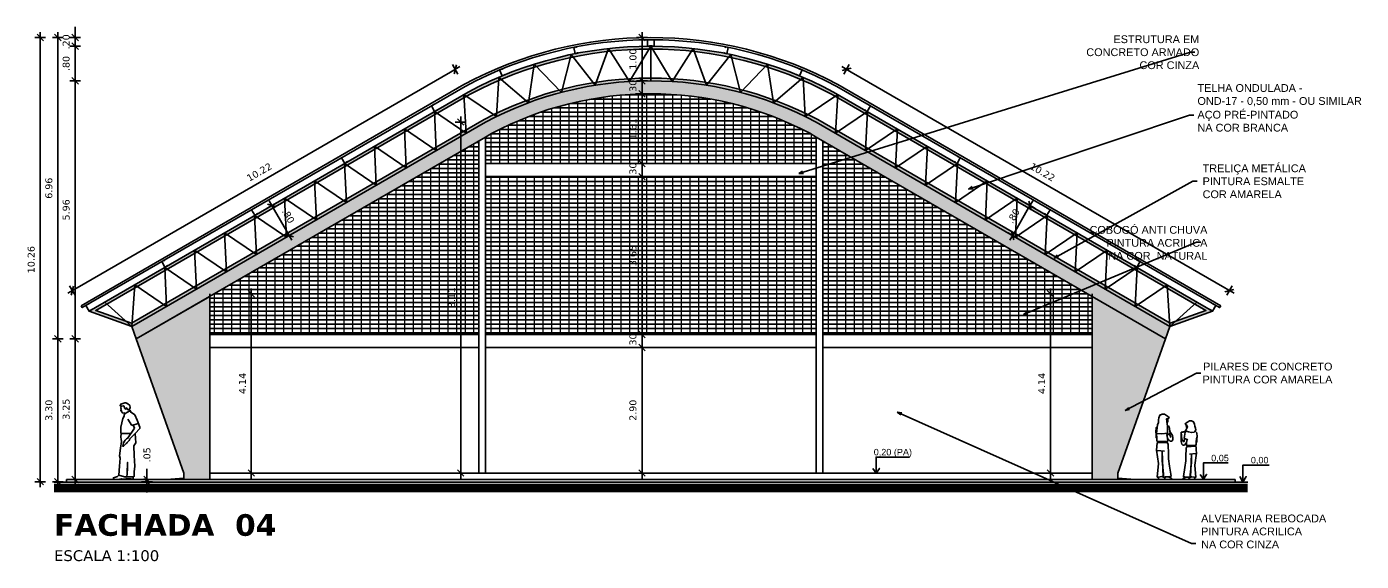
# Model space of a CAD drawing. Header units: inches. Extents: x -64 to 509, y -100 to 268.
# Drawn here: x 167.27 to 198.13, y -41.18 to -28.83 of the extents above; entities that cross this region are included whole.
import ezdxf
from ezdxf.enums import TextEntityAlignment as Align

# ---------------------------------------------------------------- set-up
doc = ezdxf.new("R2010")
doc.units = ezdxf.units.IN
doc.header["$MEASUREMENT"] = 0
doc.header["$PDMODE"] = 35
for name, color, linetype in [('0_COR', 1, 'Continuous'), ('A-ACABAMENTO', 2, 'Continuous'), ('ARQ-CTA-1_050', 1, 'Continuous'), ('ARQ_VISTA2', 2, 'Continuous'), ('COTAS', 1, 'Continuous'), ('HACHURA', 1, 'Continuous'), ('Nivel', 2, 'Continuous'), ('PISOS', 8, 'Continuous'), ('Trelica', 2, 'Continuous'), ('TXAMB', 2, 'Continuous'), ('VISTA', 1, 'Continuous'), ('VISTA2', 3, 'Continuous')]:
    doc.layers.add(name, color=color, linetype=linetype)
doc.layers.add('HAT', color=8, linetype='Continuous', lineweight=15)
doc.styles.add('AMB125', font='verdana.ttf')
doc.styles.add('ARIAL', font='arial.ttf')
doc.styles.add('FNDE Texto Cota 0100', font='verdana.ttf', dxfattribs={"height": 0.16})
doc.styles.add('ROMANS', font='arial.ttf')
doc.styles.get("Standard").update_dxf_attribs({"font": 'verdana.ttf'})
doc.dimstyles.new('COTA125$7', dxfattribs={"dimtxt": 0.225, "dimasz": 0.1, "dimexe": 0.15, "dimexo": 0.5, "dimgap": 0.15, "dimtad": 1, "dimzin": 4, "dimdsep": 46, "dimtxsty": 'AMB125', "dimblk": 'ARCHTICK', "dimcen": -0.1, "dimdle": 0.05, "dimclrd": 256, "dimclre": 256, "dimclrt": 3, "dimadec": 0, "dimazin": 0, "dimtfac": 1, "dimtix": 1, "dimtmove": 2, "dimatfit": 3, "dimldrblk": 'OPEN30', "dimfxl": 0.5, "dimfxlon": 1, "dimtvp": 0.5, "dimtfillclr": 2, "dimtolj": 1, "dimtzin": 4, "dimarcsym": 0})
doc.dimstyles.new('FNDE 1-0100', dxfattribs={"dimscale": 2.5, "dimtxt": 0.16, "dimasz": 0.05, "dimexe": 0.15, "dimexo": 0.15, "dimgap": 0.05, "dimtad": 1, "dimzin": 4, "dimdsep": 46, "dimtxsty": 'FNDE Texto Cota 0100', "dimblk": 'tic', "dimcen": 0.15, "dimdle": 0.15, "dimse1": 1, "dimse2": 1, "dimclrd": 251, "dimclre": 251, "dimclrt": 256, "dimaunit": 1, "dimadec": 3, "dimazin": 0, "dimtfac": 1, "dimtix": 1, "dimtmove": 2, "dimatfit": 3, "dimldrblk": 'tic', "dimfxl": 0.15, "dimtvp": 1, "dimtolj": 1, "dimtzin": 0, "dimarcsym": 0})

# ---------------------------------------------------------------- blocks, each defined once
blk = doc.blocks.new('_Open30')
at = {"color": 0, "linetype": 'ByBlock', "lineweight": -2}
for p, q in [((-1, 0.27), (0, 0)), ((0, 0), (-1, -0.27)), ((0, 0), (-1, 0))]:
    blk.add_line(p, q, dxfattribs=at)
blk = doc.blocks.new('tic')
at = {"color": 251}
for p, q in [((-1, 0), (1, 0)), ((0, -1), (0, 1))]:
    blk.add_line(p, q, dxfattribs=at)
blk.add_line((-0.6, -0.6), (0.6, 0.6))
blk = doc.blocks.new('*D613')
at = {"layer": 'ARQ-CTA-1_050', "color": 251, "lineweight": -2, "transparency": 16777216}
for p, q in [((170.048, -39.163), (170.048, -39.038)), ((170.048, -39.288), (170.048, -39.338)), ((170.048, -39.463), (170.048, -39.588))]:
    blk.add_line(p, q, dxfattribs=at)
at = {"layer": 'DEFPOINTS', "color": 0, "transparency": 16777216}
for p in [(168.189, -39.338), (168.682, -39.288), (170.048, -39.338)]:
    blk.add_point(p, dxfattribs=at)
at = {"layer": 'ARQ-CTA-1_050', "color": 251, "lineweight": -2, "transparency": 16777216, "xscale": 0.125, "yscale": 0.125, "zscale": 0.125}
for p, rotation in [((170.048, -39.288), 270), ((170.048, -39.338), 90)]:
    blk.add_blockref('tic', p, dxfattribs=dict(at, rotation=rotation))
at = {"layer": 'ARQ-CTA-1_050', "transparency": 16777216, "insert": (170.048, -38.718), "char_height": 0.16, "attachment_point": 5, "rotation": 90, "style": 'FNDE Texto Cota 0100'}
blk.add_mtext('\\A1;.05', dxfattribs=at)
blk = doc.blocks.new('*D615')
at = {"layer": 'ARQ-CTA-1_050', "color": 251, "lineweight": -2, "transparency": 16777216}
blk.add_line((168.387, -29.952), (168.387, -29.402), dxfattribs=at)
at = {"layer": 'DEFPOINTS', "color": 0, "transparency": 16777216}
for p in [(168.387, -29.277), (181.699, -29.277), (181.696, -30.077)]:
    blk.add_point(p, dxfattribs=at)
at = {"layer": 'ARQ-CTA-1_050', "color": 251, "lineweight": -2, "transparency": 16777216, "xscale": 0.125, "yscale": 0.125, "zscale": 0.125}
for p, rotation in [((168.387, -29.277), 90), ((168.387, -30.077), 270)]:
    blk.add_blockref('tic', p, dxfattribs=dict(at, rotation=rotation))
at = {"layer": 'ARQ-CTA-1_050', "transparency": 16777216, "insert": (168.179, -29.677), "char_height": 0.16, "attachment_point": 5, "rotation": 90, "style": 'FNDE Texto Cota 0100'}
blk.add_mtext('\\A1;.80', dxfattribs=at)
blk = doc.blocks.new('*D616')
at = {"layer": 'ARQ-CTA-1_050', "color": 251, "lineweight": -2, "transparency": 16777216}
blk.add_line((168.387, -35.913), (168.387, -30.202), dxfattribs=at)
at = {"layer": 'DEFPOINTS', "color": 0, "transparency": 16777216}
for p in [(168.387, -30.077), (181.696, -30.077), (170.756, -36.038)]:
    blk.add_point(p, dxfattribs=at)
at = {"layer": 'ARQ-CTA-1_050', "color": 251, "lineweight": -2, "transparency": 16777216, "xscale": 0.125, "yscale": 0.125, "zscale": 0.125}
for p, rotation in [((168.387, -30.077), 90), ((168.387, -36.038), 270)]:
    blk.add_blockref('tic', p, dxfattribs=dict(at, rotation=rotation))
at = {"layer": 'ARQ-CTA-1_050', "transparency": 16777216, "insert": (168.179, -33.058), "char_height": 0.16, "attachment_point": 5, "rotation": 90, "style": 'FNDE Texto Cota 0100'}
blk.add_mtext('\\A1;5.96', dxfattribs=at)
blk = doc.blocks.new('*D617')
at = {"layer": 'ARQ-CTA-1_050', "color": 251, "lineweight": -2, "transparency": 16777216}
blk.add_line((167.988, -35.913), (167.988, -29.202), dxfattribs=at)
at = {"layer": 'DEFPOINTS', "color": 0, "transparency": 16777216}
for p in [(167.988, -29.077), (181.699, -29.077), (171.157, -36.038)]:
    blk.add_point(p, dxfattribs=at)
at = {"layer": 'ARQ-CTA-1_050', "color": 251, "lineweight": -2, "transparency": 16777216, "xscale": 0.125, "yscale": 0.125, "zscale": 0.125}
for p, rotation in [((167.988, -29.077), 90), ((167.988, -36.038), 270)]:
    blk.add_blockref('tic', p, dxfattribs=dict(at, rotation=rotation))
at = {"layer": 'ARQ-CTA-1_050', "transparency": 16777216, "insert": (167.779, -32.558), "char_height": 0.16, "attachment_point": 5, "rotation": 90, "style": 'FNDE Texto Cota 0100'}
blk.add_mtext('\\A1;6.96', dxfattribs=at)
blk = doc.blocks.new('*D618')
at = {"layer": 'ARQ-CTA-1_050', "color": 251, "lineweight": -2, "transparency": 16777216}
blk.add_line((168.387, -36.163), (168.387, -39.163), dxfattribs=at)
at = {"layer": 'DEFPOINTS', "color": 0, "transparency": 16777216}
for p in [(170.756, -36.038), (168.387, -39.288), (170.246, -39.288)]:
    blk.add_point(p, dxfattribs=at)
at = {"layer": 'ARQ-CTA-1_050', "color": 251, "lineweight": -2, "transparency": 16777216, "xscale": 0.125, "yscale": 0.125, "zscale": 0.125}
for p, rotation in [((168.387, -36.038), 90), ((168.387, -39.288), 270)]:
    blk.add_blockref('tic', p, dxfattribs=dict(at, rotation=rotation))
at = {"layer": 'ARQ-CTA-1_050', "transparency": 16777216, "insert": (168.179, -37.663), "char_height": 0.16, "attachment_point": 5, "rotation": 90, "style": 'FNDE Texto Cota 0100'}
blk.add_mtext('\\A1;3.25', dxfattribs=at)
blk = doc.blocks.new('*D619')
at = {"layer": 'ARQ-CTA-1_050', "color": 251, "lineweight": -2, "transparency": 16777216}
blk.add_line((167.988, -36.163), (167.988, -39.213), dxfattribs=at)
at = {"layer": 'DEFPOINTS', "color": 0, "transparency": 16777216}
for p in [(171.157, -36.038), (167.988, -39.338), (170.647, -39.338)]:
    blk.add_point(p, dxfattribs=at)
at = {"layer": 'ARQ-CTA-1_050', "color": 251, "lineweight": -2, "transparency": 16777216, "xscale": 0.125, "yscale": 0.125, "zscale": 0.125}
for p, rotation in [((167.988, -36.038), 90), ((167.988, -39.338), 270)]:
    blk.add_blockref('tic', p, dxfattribs=dict(at, rotation=rotation))
at = {"layer": 'ARQ-CTA-1_050', "transparency": 16777216, "insert": (167.779, -37.688), "char_height": 0.16, "attachment_point": 5, "rotation": 90, "style": 'FNDE Texto Cota 0100'}
blk.add_mtext('\\A1;3.30', dxfattribs=at)
blk = doc.blocks.new('*D620')
at = {"layer": 'ARQ-CTA-1_050', "color": 251, "lineweight": -2, "transparency": 16777216}
blk.add_line((167.58, -39.213), (167.58, -29.202), dxfattribs=at)
at = {"layer": 'DEFPOINTS', "color": 0, "transparency": 16777216}
for p in [(167.58, -29.077), (181.699, -29.077), (170.943, -39.338)]:
    blk.add_point(p, dxfattribs=at)
at = {"layer": 'ARQ-CTA-1_050', "color": 251, "lineweight": -2, "transparency": 16777216, "xscale": 0.125, "yscale": 0.125, "zscale": 0.125}
for p, rotation in [((167.58, -29.077), 90), ((167.58, -39.338), 270)]:
    blk.add_blockref('tic', p, dxfattribs=dict(at, rotation=rotation))
at = {"layer": 'ARQ-CTA-1_050', "transparency": 16777216, "insert": (167.371, -34.208), "char_height": 0.16, "attachment_point": 5, "rotation": 90, "style": 'FNDE Texto Cota 0100'}
blk.add_mtext('\\A1;10.26', dxfattribs=at)
blk = doc.blocks.new('*D621')
at = {"layer": 'ARQ-CTA-1_050', "color": 251, "lineweight": -2, "transparency": 16777216}
for p, q in [((181.494, -31.865), (181.494, -31.74)), ((181.494, -31.99), (181.494, -32.29)), ((181.494, -32.415), (181.494, -32.54))]:
    blk.add_line(p, q, dxfattribs=at)
at = {"layer": 'DEFPOINTS', "color": 0, "transparency": 16777216}
for p in [(181.494, -31.99), (181.494, -32.29), (181.494, -32.29)]:
    blk.add_point(p, dxfattribs=at)
at = {"layer": 'ARQ-CTA-1_050', "color": 251, "lineweight": -2, "transparency": 16777216, "xscale": 0.125, "yscale": 0.125, "zscale": 0.125}
for p, rotation in [((181.494, -31.99), 270), ((181.494, -32.29), 90)]:
    blk.add_blockref('tic', p, dxfattribs=dict(at, rotation=rotation))
at = {"layer": 'ARQ-CTA-1_050', "transparency": 16777216, "insert": (181.285, -32.14), "char_height": 0.16, "attachment_point": 5, "rotation": 90, "style": 'FNDE Texto Cota 0100'}
blk.add_mtext('\\A1;.30', dxfattribs=at)
blk = doc.blocks.new('*D622')
at = {"layer": 'ARQ-CTA-1_050', "color": 251, "lineweight": -2, "transparency": 16777216}
blk.add_line((181.494, -32.415), (181.494, -35.813), dxfattribs=at)
at = {"layer": 'DEFPOINTS', "color": 0, "transparency": 16777216}
for p in [(181.494, -32.29), (181.494, -35.938), (182.425, -35.938)]:
    blk.add_point(p, dxfattribs=at)
at = {"layer": 'ARQ-CTA-1_050', "color": 251, "lineweight": -2, "transparency": 16777216, "xscale": 0.125, "yscale": 0.125, "zscale": 0.125}
for p, rotation in [((181.494, -32.29), 90), ((181.494, -35.938), 270)]:
    blk.add_blockref('tic', p, dxfattribs=dict(at, rotation=rotation))
at = {"layer": 'ARQ-CTA-1_050', "transparency": 16777216, "insert": (181.285, -34.114), "char_height": 0.16, "attachment_point": 5, "rotation": 90, "style": 'FNDE Texto Cota 0100'}
blk.add_mtext('\\A1;3.65', dxfattribs=at)
blk = doc.blocks.new('*D623')
at = {"layer": 'ARQ-CTA-1_050', "color": 251, "lineweight": -2, "transparency": 16777216}
for p, q in [((181.494, -35.813), (181.494, -35.688)), ((181.494, -35.938), (181.494, -36.238)), ((181.494, -36.363), (181.494, -36.488))]:
    blk.add_line(p, q, dxfattribs=at)
at = {"layer": 'DEFPOINTS', "color": 0, "transparency": 16777216}
for p in [(182.425, -35.938), (181.494, -36.238), (181.95, -36.238)]:
    blk.add_point(p, dxfattribs=at)
at = {"layer": 'ARQ-CTA-1_050', "color": 251, "lineweight": -2, "transparency": 16777216, "xscale": 0.125, "yscale": 0.125, "zscale": 0.125}
for p, rotation in [((181.494, -35.938), 270), ((181.494, -36.238), 90)]:
    blk.add_blockref('tic', p, dxfattribs=dict(at, rotation=rotation))
at = {"layer": 'ARQ-CTA-1_050', "transparency": 16777216, "insert": (181.285, -36.088), "char_height": 0.16, "attachment_point": 5, "rotation": 90, "style": 'FNDE Texto Cota 0100'}
blk.add_mtext('\\A1;.30', dxfattribs=at)
blk = doc.blocks.new('*D624')
at = {"layer": 'ARQ-CTA-1_050', "color": 251, "lineweight": -2, "transparency": 16777216}
blk.add_line((181.494, -36.363), (181.494, -39.013), dxfattribs=at)
at = {"layer": 'DEFPOINTS', "color": 0, "transparency": 16777216}
for p in [(181.95, -36.238), (181.494, -39.138), (182.425, -39.138)]:
    blk.add_point(p, dxfattribs=at)
at = {"layer": 'ARQ-CTA-1_050', "color": 251, "lineweight": -2, "transparency": 16777216, "xscale": 0.125, "yscale": 0.125, "zscale": 0.125}
for p, rotation in [((181.494, -36.238), 90), ((181.494, -39.138), 270)]:
    blk.add_blockref('tic', p, dxfattribs=dict(at, rotation=rotation))
at = {"layer": 'ARQ-CTA-1_050', "transparency": 16777216, "insert": (181.285, -37.688), "char_height": 0.16, "attachment_point": 5, "rotation": 90, "style": 'FNDE Texto Cota 0100'}
blk.add_mtext('\\A1;2.90', dxfattribs=at)
blk = doc.blocks.new('*D625')
at = {"layer": 'ARQ-CTA-1_050', "color": 251, "lineweight": -2, "transparency": 16777216}
blk.add_line((172.459, -35.124), (172.459, -39.013), dxfattribs=at)
at = {"layer": 'DEFPOINTS', "color": 0, "transparency": 16777216}
for p in [(171.499, -34.999), (171.499, -39.138), (172.459, -39.138)]:
    blk.add_point(p, dxfattribs=at)
at = {"layer": 'ARQ-CTA-1_050', "color": 251, "lineweight": -2, "transparency": 16777216, "xscale": 0.125, "yscale": 0.125, "zscale": 0.125}
for p, rotation in [((172.459, -34.999), 90), ((172.459, -39.138), 270)]:
    blk.add_blockref('tic', p, dxfattribs=dict(at, rotation=rotation))
at = {"layer": 'ARQ-CTA-1_050', "transparency": 16777216, "insert": (172.254, -37.069), "char_height": 0.16, "attachment_point": 5, "rotation": 90, "style": 'FNDE Texto Cota 0100'}
blk.add_mtext('\\A1;4.14', dxfattribs=at)
blk = doc.blocks.new('*D626')
at = {"layer": 'ARQ-CTA-1_050', "color": 251, "lineweight": -2, "transparency": 16777216}
blk.add_line((190.94, -35.124), (190.94, -39.013), dxfattribs=at)
at = {"layer": 'DEFPOINTS', "color": 0, "transparency": 16777216}
for p in [(191.899, -34.999), (190.94, -39.138), (191.899, -39.138)]:
    blk.add_point(p, dxfattribs=at)
at = {"layer": 'ARQ-CTA-1_050', "color": 251, "lineweight": -2, "transparency": 16777216, "xscale": 0.125, "yscale": 0.125, "zscale": 0.125}
for p, rotation in [((190.94, -34.999), 90), ((190.94, -39.138), 270)]:
    blk.add_blockref('tic', p, dxfattribs=dict(at, rotation=rotation))
at = {"layer": 'ARQ-CTA-1_050', "transparency": 16777216, "insert": (190.735, -37.069), "char_height": 0.16, "attachment_point": 5, "rotation": 90, "style": 'FNDE Texto Cota 0100'}
blk.add_mtext('\\A1;4.14', dxfattribs=at)
blk = doc.blocks.new('HUM05')
at = {"color": 0, "linetype": 'Continuous'}
for p, q in [((0.096, 1.579), (-0.014, 1.52)), ((0.043, 1.385), (0.135, 1.242)), ((0.135, 1.242), (0.284, 1.289)), ((0.166, 1.257), (0.198, 1.176)), ((-0.119, 1.057), (0.116, 1.057)), ((0.198, 1.176), (0.039, 0.944)), ((0.214, 1.055), (0.085, 0.922))]:
    blk.add_line(p, q, dxfattribs=at)
for points in [[(-0.135, 1.698), (-0.115, 1.735), (-0.069, 1.748), (-0.026, 1.764), (0.001, 1.766), (0.03, 1.753), (0.039, 1.746), (0.089, 1.707), (0.103, 1.66), (0.076, 1.603), (0.076, 1.59), (0.082, 1.594), (0.094, 1.578), (0.1, 1.587), (0.116, 1.549), (0.202, 1.497), (0.211, 1.485), (0.259, 1.361), (0.327, 1.2), (0.327, 1.175), (0.218, 1.06), (0.228, 0.844), (0.187, 0.772), (0.189, 0.548), (0.209, 0.305), (0.193, 0.169), (0.193, 0.067), (0.17, 0.057), (0.167, 0.003), (0.135, 0), (0.118, 0.008), (0.067, 0.008), (0.007, 0.02), (-0.004, 0.006), (-0.083, -0.001), (-0.099, 0.009), (-0.149, -0.001), (-0.244, -0.005), (-0.287, 0.004), (-0.287, 0.033), (-0.196, 0.063), (-0.16, 0.097), (-0.144, 0.305), (-0.128, 0.487), (-0.144, 0.541), (-0.124, 0.72), (-0.103, 0.874), (-0.112, 0.926), (-0.119, 0.969), (-0.112, 1.06), (-0.119, 1.08), (-0.119, 1.143), (-0.119, 1.202), (-0.069, 1.402), (-0.054, 1.429), (-0.042, 1.463), (-0.042, 1.479), (-0.024, 1.515), (-0.015, 1.522), (-0.026, 1.531), (-0.074, 1.524), (-0.081, 1.531), (-0.085, 1.549), (-0.094, 1.553), (-0.097, 1.562), (-0.097, 1.574), (-0.099, 1.583), (-0.119, 1.587), (-0.108, 1.628), (-0.117, 1.644), (-0.112, 1.685), (-0.135, 1.698), (-0.135, 1.698)], [(-0.112, 1.685), (-0.05, 1.697), (-0.023, 1.636), (0.003, 1.621), (0.009, 1.647), (0.029, 1.633), (0.038, 1.609), (0.076, 1.603)]]:
    blk.add_lwpolyline(points, dxfattribs=at)
blk.add_lwpolyline([(0.027, 0.131), (0.041, 0.388), (0.041, 0.248)], close=True, dxfattribs=at)
at = {"color": 0}
for points in [[(-0.16, 0.097), (-0.029, 0.053), (0.026, 0.056), (0.027, 0.131)], [(0.026, 0.056), (0.17, 0.057)]]:
    blk.add_lwpolyline(points, dxfattribs=at)
at = {"color": 0, "linetype": 'Continuous'}
blk.add_spline([(0.035, 0.947), (-0.032, 0.881), (-0.064, 0.758), (-0.002, 0.814), (0.042, 0.857), (0.074, 0.897), (0.093, 0.922)], degree=3, dxfattribs=at)
blk = doc.blocks.new('HUM10')
at = {"color": 0, "linetype": 'Continuous'}
for p, q in [((-0.066, 0.878), (0.166, 0.889)), ((-0.05, 0.913), (0.168, 0.918)), ((-0.081, 0.067), (-0.01, 0.067)), ((0.067, 0.069), (0.146, 0.06))]:
    blk.add_line(p, q, dxfattribs=at)
for points in [[(0.152, 1.286), (0.181, 1.333), (0.171, 1.375), (0.147, 1.433), (0.141, 1.485), (0.118, 1.548), (0.064, 1.569), (0.006, 1.574), (-0.046, 1.539), (-0.09, 1.505), (-0.105, 1.483), (-0.073, 1.464), (-0.078, 1.435), (-0.076, 1.406), (-0.066, 1.381), (-0.061, 1.372), (-0.095, 1.306), (-0.072, 1.293), (-0.106, 1.271), (-0.132, 1.104), (-0.115, 1.096), (-0.145, 1.011), (-0.199, 1.076), (-0.212, 1.267), (-0.093, 1.296), (-0.204, 1.269), (-0.112, 1.275), (-0.214, 1.263), (-0.211, 1.084), (-0.217, 1.018), (-0.197, 0.951), (-0.17, 0.922), (-0.129, 0.92), (-0.068, 0.994), (-0.051, 1.075), (-0.068, 0.99), (-0.075, 0.923), (-0.05, 0.913), (-0.066, 0.878), (-0.081, 0.841), (-0.091, 0.62), (-0.092, 0.501), (-0.114, 0.323), (-0.156, 0.079), (-0.081, 0.067), (-0.161, 0.03), (-0.166, 0), (-0.005, 0), (-0.01, 0.067), (0.037, 0.06), (0.063, 0.683), (0.062, 0.453), (0.027, 0.126), (0.028, 0.072), (0.067, 0.069), (0, 0.042), (0, 0), (0.151, 0), (0.146, 0.06), (0.178, 0.058), (0.149, 0.382), (0.194, 0.708), (0.191, 0.792), (0.183, 0.878), (0.166, 0.889), (0.168, 0.918), (0.191, 0.928), (0.188, 1.009), (0.193, 1.094), (0.214, 1.14), (0.204, 1.25), (0.165, 1.288)], [(-0.073, 1.464), (-0.049, 1.401), (-0.061, 1.372)], [(-0.115, 1.096), (-0.032, 1.062)], [(-0.072, 1.293), (-0.018, 1.276), (0.065, 1.255), (0.129, 1.271), (0.152, 1.286)], [(0.209, 1.125), (0.207, 1.007), (0.19, 1.007)]]:
    blk.add_lwpolyline(points, dxfattribs=at)
at = {"color": 0}
blk.add_lwpolyline([(0.005, 0.678), (0.177, 0.697)], dxfattribs=at)
blk = doc.blocks.new('MULHER')
at = {"layer": 'A-ACABAMENTO'}
for p, q in [((0.194, 0.878), (-0.016, 0.882)), ((0.208, 0.844), (-0.014, 0.855)), ((0.081, 0.067), (0.005, 0.058)), ((0.223, 0.064), (0.155, 0.064))]:
    blk.add_line(p, q, dxfattribs=at)
for points in [[(0.265, 1.106), (0.324, 1.017), (0.336, 0.961), (0.335, 0.914), (0.309, 0.886), (0.269, 0.885), (0.211, 0.955), (0.195, 1.033), (0.211, 0.952), (0.218, 0.887), (0.194, 0.878), (0.208, 0.844), (0.223, 0.808), (0.233, 0.596), (0.234, 0.481), (0.255, 0.311), (0.295, 0.076), (0.223, 0.064), (0.3, 0.029), (0.305, 0), (0.15, 0), (0.155, 0.064), (0.109, 0.058), (0.085, 0.656), (0.086, 0.436), (0.119, 0.121), (0.119, 0.069), (0.081, 0.067), (0.145, 0.041), (0.145, 0), (0, 0), (0.005, 0.058), (-0.026, 0.056), (0.002, 0.368), (-0.041, 0.681), (-0.039, 0.761), (-0.031, 0.844), (-0.014, 0.855), (-0.016, 0.882), (-0.038, 0.892), (-0.035, 0.97), (-0.041, 1.051), (-0.061, 1.096), (-0.051, 1.201), (-0.014, 1.238)], [(0.214, 1.242), (0.211, 1.071), (0.082, 1.054), (-0.041, 1.065), (-0.023, 1.265)], [(-0.023, 1.265), (-0.023, 1.265), (0.004, 1.321), (0.004, 1.377), (0.01, 1.427), (0.032, 1.488), (0.084, 1.508), (0.14, 1.513), (0.19, 1.48), (0.232, 1.446), (0.247, 1.425), (0.215, 1.407), (0.22, 1.379), (0.219, 1.351), (0.209, 1.328), (0.199, 1.31), (0.199, 1.278), (0.214, 1.242), (0.247, 1.222), (0.272, 1.061), (0.256, 1.053), (0.285, 0.972)], [(0.215, 1.407), (0.185, 1.401), (0.199, 1.278)], [(-0.055, 1.081), (-0.054, 0.968), (-0.037, 0.968)], [(0.256, 1.053), (0.176, 1.02)], [(0.14, 0.652), (-0.025, 0.67)]]:
    blk.add_lwpolyline(points, dxfattribs=at)
blk = doc.blocks.new('*D662')
at = {"layer": 'DEFPOINTS', "color": 0, "transparency": 16777216}
for p in [(172.872, -32.994), (172.934, -32.958), (173.272, -33.687)]:
    blk.add_point(p, dxfattribs=at)
at = {"layer": 'HACHURA', "color": 251, "lineweight": -2, "transparency": 16777216}
blk.add_line((173.271, -33.543), (172.996, -33.067), dxfattribs=at)
at = {"layer": 'HACHURA', "color": 251, "lineweight": -2, "transparency": 16777216, "xscale": 0.125, "yscale": 0.125, "zscale": 0.125}
for p, rotation in [((172.934, -32.958), 120.0000000000005), ((173.334, -33.651), 300.0000000000005)]:
    blk.add_blockref('tic', p, dxfattribs=dict(at, rotation=rotation))
at = {"layer": 'HACHURA', "transparency": 16777216, "insert": (173.314, -33.2), "char_height": 0.16, "attachment_point": 5, "rotation": 300, "style": 'FNDE Texto Cota 0100'}
blk.add_mtext('\\A1;.80', dxfattribs=at)
blk = doc.blocks.new('*D661')
at = {"layer": 'DEFPOINTS', "color": 0, "transparency": 16777216}
for p in [(190.465, -32.958), (190.526, -32.994), (190.126, -33.687)]:
    blk.add_point(p, dxfattribs=at)
at = {"layer": 'HACHURA', "color": 251, "lineweight": -2, "transparency": 16777216}
blk.add_line((190.127, -33.543), (190.402, -33.067), dxfattribs=at)
at = {"layer": 'HACHURA', "color": 251, "lineweight": -2, "transparency": 16777216, "xscale": 0.125, "yscale": 0.125, "zscale": 0.125}
for p, rotation in [((190.465, -32.958), 59.99999999999952), ((190.065, -33.651), 239.9999999999995)]:
    blk.add_blockref('tic', p, dxfattribs=dict(at, rotation=rotation))
at = {"layer": 'HACHURA', "transparency": 16777216, "insert": (190.084, -33.2), "char_height": 0.16, "attachment_point": 5, "rotation": 60, "style": 'FNDE Texto Cota 0100'}
blk.add_mtext('\\A1;.80', dxfattribs=at)
blk = doc.blocks.new('*D678')
at = {"layer": 'DEFPOINTS', "color": 0, "transparency": 16777216}
for p in [(181.494, -30.377), (182.33, -30.377), (181.494, -31.99)]:
    blk.add_point(p, dxfattribs=at)
at = {"layer": 'HACHURA', "color": 251, "lineweight": -2, "transparency": 16777216}
blk.add_line((181.494, -31.865), (181.494, -30.502), dxfattribs=at)
at = {"layer": 'HACHURA', "color": 251, "lineweight": -2, "transparency": 16777216, "xscale": 0.125, "yscale": 0.125, "zscale": 0.125}
for p, rotation in [((181.494, -30.377), 90), ((181.494, -31.99), 270)]:
    blk.add_blockref('tic', p, dxfattribs=dict(at, rotation=rotation))
at = {"layer": 'HACHURA', "transparency": 16777216, "insert": (181.286, -31.184), "char_height": 0.16, "attachment_point": 5, "rotation": 90, "style": 'FNDE Texto Cota 0100'}
blk.add_mtext('\\A1;1.61', dxfattribs=at)
blk = doc.blocks.new('*D679')
at = {"layer": 'DEFPOINTS', "color": 0, "transparency": 16777216}
for p in [(181.494, -30.077), (182.327, -30.077), (182.33, -30.377)]:
    blk.add_point(p, dxfattribs=at)
at = {"layer": 'HACHURA', "color": 251, "lineweight": -2, "transparency": 16777216}
for p, q in [((181.494, -29.952), (181.494, -29.827)), ((181.494, -30.377), (181.494, -30.077)), ((181.494, -30.502), (181.494, -30.627))]:
    blk.add_line(p, q, dxfattribs=at)
at = {"layer": 'HACHURA', "color": 251, "lineweight": -2, "transparency": 16777216, "xscale": 0.125, "yscale": 0.125, "zscale": 0.125}
for p, rotation in [((181.494, -30.077), 270), ((181.494, -30.377), 90)]:
    blk.add_blockref('tic', p, dxfattribs=dict(at, rotation=rotation))
at = {"layer": 'HACHURA', "transparency": 16777216, "insert": (181.285, -30.227), "char_height": 0.16, "attachment_point": 5, "rotation": 90, "style": 'FNDE Texto Cota 0100'}
blk.add_mtext('\\A1;.30', dxfattribs=at)
blk = doc.blocks.new('*D687')
at = {"layer": 'DEFPOINTS', "color": 0, "transparency": 16777216}
for p in [(181.494, -29.077), (181.699, -29.077), (182.327, -30.077)]:
    blk.add_point(p, dxfattribs=at)
at = {"layer": 'HACHURA', "color": 251, "lineweight": -2, "transparency": 16777216}
blk.add_line((181.494, -29.952), (181.494, -29.202), dxfattribs=at)
at = {"layer": 'HACHURA', "color": 251, "lineweight": -2, "transparency": 16777216, "xscale": 0.125, "yscale": 0.125, "zscale": 0.125}
for p, rotation in [((181.494, -29.077), 90), ((181.494, -30.077), 270)]:
    blk.add_blockref('tic', p, dxfattribs=dict(at, rotation=rotation))
at = {"layer": 'HACHURA', "transparency": 16777216, "insert": (181.286, -29.577), "char_height": 0.16, "attachment_point": 5, "rotation": 90, "style": 'FNDE Texto Cota 0100'}
blk.add_mtext('\\A1;1.00', dxfattribs=at)
blk = doc.blocks.new('*D688')
at = {"layer": 'DEFPOINTS', "color": 0, "transparency": 16777216}
for p in [(177.874, -31.03), (177.302, -39.138), (177.874, -39.138)]:
    blk.add_point(p, dxfattribs=at)
at = {"layer": 'HACHURA', "color": 251, "lineweight": -2, "transparency": 16777216}
blk.add_line((177.302, -31.155), (177.302, -39.013), dxfattribs=at)
at = {"layer": 'HACHURA', "color": 251, "lineweight": -2, "transparency": 16777216, "xscale": 0.125, "yscale": 0.125, "zscale": 0.125}
for p, rotation in [((177.302, -31.03), 90), ((177.302, -39.138), 270)]:
    blk.add_blockref('tic', p, dxfattribs=dict(at, rotation=rotation))
at = {"layer": 'HACHURA', "transparency": 16777216, "insert": (177.093, -35.084), "char_height": 0.16, "attachment_point": 5, "rotation": 90, "style": 'FNDE Texto Cota 0100'}
blk.add_mtext('\\A1;8.11', dxfattribs=at)
blk = doc.blocks.new('*D693')
at = {"layer": 'ARQ-CTA-1_050', "color": 251, "lineweight": -2, "transparency": 16777216}
blk.add_line((168.431, -34.861), (177.067, -29.875), dxfattribs=at)
at = {"layer": 'DEFPOINTS', "color": 0, "transparency": 16777216}
for p in [(177.175, -29.812), (177.377, -30.162), (168.524, -35.273)]:
    blk.add_point(p, dxfattribs=at)
at = {"layer": 'ARQ-CTA-1_050', "color": 251, "lineweight": -2, "transparency": 16777216, "xscale": 0.125, "yscale": 0.125, "zscale": 0.125}
for p, rotation in [((177.175, -29.812), 29.99999999999971), ((168.322, -34.923), 209.9999999999997)]:
    blk.add_blockref('tic', p, dxfattribs=dict(at, rotation=rotation))
at = {"layer": 'ARQ-CTA-1_050', "transparency": 16777216, "insert": (172.645, -32.187), "char_height": 0.16, "attachment_point": 5, "rotation": 30, "style": 'FNDE Texto Cota 0100'}
blk.add_mtext('\\A1;10.22', dxfattribs=at)
blk = doc.blocks.new('*D692')
at = {"layer": 'ARQ-CTA-1_050', "color": 251, "lineweight": -2, "transparency": 16777216}
blk.add_line((194.968, -34.861), (186.332, -29.875), dxfattribs=at)
at = {"layer": 'DEFPOINTS', "color": 0, "transparency": 16777216}
for p in [(186.224, -29.812), (186.022, -30.162), (194.874, -35.273)]:
    blk.add_point(p, dxfattribs=at)
at = {"layer": 'ARQ-CTA-1_050', "color": 251, "lineweight": -2, "transparency": 16777216, "xscale": 0.125, "yscale": 0.125, "zscale": 0.125}
for p, rotation in [((186.224, -29.812), 150.0000000000003), ((195.076, -34.923), 330.0000000000002)]:
    blk.add_blockref('tic', p, dxfattribs=dict(at, rotation=rotation))
at = {"layer": 'ARQ-CTA-1_050', "transparency": 16777216, "insert": (190.754, -32.187), "char_height": 0.16, "attachment_point": 5, "rotation": 330, "style": 'FNDE Texto Cota 0100'}
blk.add_mtext('\\A1;10.22', dxfattribs=at)
blk = doc.blocks.new('*D697')
at = {"layer": 'DEFPOINTS', "color": 0, "transparency": 16777216}
for p in [(168.387, -29.077), (181.699, -29.077), (181.699, -29.277)]:
    blk.add_point(p, dxfattribs=at)
at = {"layer": 'HACHURA', "color": 251, "lineweight": -2, "transparency": 16777216}
for p, q in [((168.387, -28.952), (168.387, -28.827)), ((168.387, -29.277), (168.387, -29.077)), ((168.387, -29.402), (168.387, -29.527))]:
    blk.add_line(p, q, dxfattribs=at)
at = {"layer": 'HACHURA', "color": 251, "lineweight": -2, "transparency": 16777216, "xscale": 0.125, "yscale": 0.125, "zscale": 0.125}
for p, rotation in [((168.387, -29.077), 270), ((168.387, -29.277), 90)]:
    blk.add_blockref('tic', p, dxfattribs=dict(at, rotation=rotation))
at = {"layer": 'HACHURA', "transparency": 16777216, "insert": (168.179, -29.177), "char_height": 0.16, "attachment_point": 5, "rotation": 90, "style": 'FNDE Texto Cota 0100'}
blk.add_mtext('\\A1;.20', dxfattribs=at)

msp = doc.modelspace()

# ---------------------------------------------------------------- hatches: boundary and pattern name
at = {"layer": '0_COR'}
h = msp.add_hatch(color=40, dxfattribs=at)
h.paths.add_polyline_path([(177.874, -31.376), (178.02, -31.292, -0.248586), (185.379, -31.292), (185.524, -31.376), (185.821, -31.547), (185.821, -31.201), (185.524, -31.03, 0.248944), (177.874, -31.03), (169.697, -35.751), (169.799, -36.038)])
h.paths.add_polyline_path([(185.821, -31.201), (185.821, -31.547), (193.599, -36.038), (193.701, -35.751)])
for points in [[(169.799, -36.038), (170.899, -39.138), (170.899, -39.288), (171.499, -39.288), (171.499, -35.057)], [(193.599, -36.038), (192.499, -39.138), (192.499, -39.288), (191.899, -39.288), (191.899, -35.057)]]:
    msp.add_hatch(color=40, dxfattribs=at).paths.add_polyline_path(points)
at = {"layer": 'HACHURA'}
h = msp.add_hatch(color=40, dxfattribs=at)
h.dxf.hatch_style = 1
h.paths.add_polyline_path([(177.474, -30.337), (168.71, -35.397), (169.697, -35.751), (177.874, -31.03, -0.248944), (185.524, -31.03), (193.701, -35.751), (194.688, -35.397), (185.924, -30.337, 0.250743)])
h.paths.add_polyline_path([(185.893, -30.394), (194.534, -35.383), (193.708, -35.679), (185.556, -30.973, 0.249019), (177.843, -30.973), (169.691, -35.679), (168.864, -35.383), (177.506, -30.394, -0.250681)], flags=16)
at = {"layer": 'HAT'}
h = msp.add_hatch(dxfattribs=at)
h.set_pattern_fill('_USER', color=1, scale=0.2, angle=90, style=0, pattern_type=0)
h.set_pattern_definition([(90, (-9.39108, -535.9382), (-0.2, 1e-17), [])])
h.paths.add_polyline_path([(185.379, -31.292, 0.248586), (178.02, -31.292), (177.874, -31.376), (177.874, -31.99), (185.524, -31.99), (185.524, -31.376)])
h.paths.add_polyline_path([(185.524, -32.29), (177.874, -32.29), (177.874, -35.938), (185.524, -35.938)])
h.paths.add_polyline_path([(177.724, -31.463), (171.499, -35.057), (171.499, -35.938), (177.724, -35.938)])
h.paths.add_polyline_path([(185.821, -31.547), (185.821, -35.938), (191.899, -35.938), (191.899, -35.057)])
h.paths.add_polyline_path([(185.821, -31.547), (185.674, -31.463), (185.674, -35.938), (185.821, -35.938)])
at = {"layer": 'VISTA'}
h = msp.add_hatch(dxfattribs=at)
h.set_pattern_fill('_USER', color=256, scale=0.1, style=0, pattern_type=0)
h.set_pattern_definition([(0, (-32.16109, 0), (0, 0.1), [])])
h.paths.add_polyline_path([(185.379, -31.292, 0.248586), (178.02, -31.292), (177.874, -31.376), (177.874, -31.99), (185.524, -31.99), (185.524, -31.376)])
h.paths.add_polyline_path([(185.524, -32.29), (177.874, -32.29), (177.874, -35.938), (185.524, -35.938)])
h.paths.add_polyline_path([(177.724, -31.463), (171.499, -35.057), (171.499, -35.938), (177.724, -35.938)])
h.paths.add_polyline_path([(185.821, -31.547), (185.821, -35.938), (191.899, -35.938), (191.899, -35.057)])
h.paths.add_polyline_path([(185.821, -31.547), (185.674, -31.463), (185.674, -35.938), (185.821, -35.938)])

# ---------------------------------------------------------------- linework, layer by layer
at = {"layer": 'ARQ-CTA-1_050'}
for p, q in [((171.499, -35.057), (171.499, -34.999)), ((191.899, -35.057), (191.899, -34.999)), ((191.899, -35.057), (191.899, -34.999))]:
    msp.add_line(p, q, dxfattribs=at)
at = {"layer": 'ARQ_VISTA2', "color": 2}
for p, q in [((169.799, -36.038), (177.874, -31.376)), ((177.724, -39.138), (177.724, -31.463)), ((177.874, -31.376), (178.016, -31.294)), ((177.874, -39.138), (177.874, -31.376)), ((185.524, -31.376), (185.374, -31.289)), ((185.524, -39.138), (185.524, -31.376)), ((193.599, -36.038), (185.524, -31.376)), ((185.674, -39.138), (185.674, -31.463)), ((169.697, -35.751), (169.799, -36.038)), ((193.701, -35.751), (193.599, -36.038)), ((177.874, -35.938), (185.524, -35.938)), ((177.874, -36.238), (185.524, -36.238))]:
    msp.add_line(p, q, dxfattribs=at)
msp.add_lwpolyline([(194.874, -35.273), (186.022, -30.162, 0.250931), (177.377, -30.162), (168.524, -35.273)], format="xyb", dxfattribs=at)
msp.add_lwpolyline([(185.524, -31.03), (193.701, -35.751), (194.688, -35.397), (185.924, -30.337, 0.250743), (177.474, -30.337), (168.71, -35.397), (169.697, -35.751), (177.874, -31.03, -0.248944)], format="xyb", close=True, dxfattribs=at)
at = {"layer": 'ARQ_VISTA2', "color": 1}
msp.add_lwpolyline([(185.556, -30.973), (193.708, -35.679), (194.534, -35.383), (185.893, -30.394, 0.250681), (177.506, -30.394), (168.864, -35.383), (169.691, -35.679), (177.843, -30.973, -0.249019)], format="xyb", close=True, dxfattribs=at)
at = {"layer": 'ARQ_VISTA2', "color": 2}
msp.add_arc((181.699, -38.236), 7.859, 62.1194, 117.9586, dxfattribs=at)
at = {"layer": 'Nivel'}
for points in [[(187.681, -38.768), (186.908, -38.768), (186.908, -39.143), (186.984, -39.033), (186.908, -39.143), (186.832, -39.033)], [(195.045, -38.904), (194.473, -38.904), (194.473, -39.28), (194.549, -39.17), (194.473, -39.28), (194.397, -39.17)], [(195.994, -38.953), (195.39, -38.953), (195.39, -39.348), (195.466, -39.218), (195.39, -39.348), (195.314, -39.218)]]:
    msp.add_lwpolyline(points, dxfattribs=at)
at = {"layer": 'PISOS', "color": 252, "const_width": 0.2}
msp.add_lwpolyline([(167.899, -39.487), (195.499, -39.487)], dxfattribs=at)
at = {"layer": 'Trelica', "color": 3}
msp.add_line((181.699, -30.077), (181.699, -29.277), dxfattribs=at)
at = {"layer": 'Trelica', "color": 4}
msp.add_line((181.699, -30.077), (181.699, -29.277), dxfattribs=at)
at = {"layer": 'Trelica', "color": 3}
msp.add_lwpolyline([(168.524, -35.273), (168.549, -35.316), (177.401, -30.206, -0.250885), (185.997, -30.206), (194.849, -35.316), (194.874, -35.273)], format="xyb", dxfattribs=at)
at = {"layer": 'Trelica', "color": 4}
for points in [[(181.699, -29.277), (181.208, -30.092), (180.721, -29.331), (180.412, -30.179), (179.854, -29.47), (179.629, -30.345), (179.003, -29.693), (178.866, -30.585), (178.18, -29.998), (178.13, -30.9), (177.376, -30.394), (177.429, -31.287), (176.692, -30.788), (176.737, -31.687), (175.999, -31.188), (176.044, -32.087), (175.305, -31.589), (175.349, -32.484), (174.612, -31.989), (174.658, -32.887), (173.921, -32.388), (173.965, -33.287), (173.228, -32.788), (173.272, -33.687), (172.535, -33.188), (172.58, -34.087), (171.842, -33.588), (171.887, -34.487), (171.15, -33.988), (171.194, -34.887), (170.457, -34.388), (170.501, -35.287), (169.764, -34.788), (169.697, -35.751), (169.074, -35.187)], [(181.699, -29.277), (182.191, -30.092), (182.677, -29.331), (182.987, -30.179), (183.545, -29.47), (183.77, -30.345), (184.395, -29.693), (184.533, -30.585), (185.219, -29.998), (185.269, -30.9), (186.023, -30.394), (185.969, -31.287), (186.707, -30.788), (186.662, -31.687), (187.399, -31.188), (187.355, -32.087), (188.093, -31.589), (188.049, -32.484), (188.786, -31.989), (188.741, -32.887), (189.478, -32.388), (189.433, -33.287), (190.171, -32.788), (190.126, -33.687), (190.863, -33.188), (190.819, -34.087), (191.556, -33.588), (191.512, -34.487), (192.249, -33.988), (192.205, -34.887), (192.942, -34.388), (192.897, -35.287), (193.635, -34.788), (193.701, -35.751), (194.325, -35.187)]]:
    msp.add_lwpolyline(points, dxfattribs=at)
at = {"layer": 'Trelica', "color": 3}
for points in [[(180.001, -29.419), (180.005, -29.439), (179.946, -29.451), (179.916, -29.304), (179.974, -29.292), (179.978, -29.312)], [(181.684, -29.147), (181.684, -29.127), (181.624, -29.127), (181.624, -29.277), (181.684, -29.277), (181.684, -29.257)], [(181.714, -29.147), (181.714, -29.127), (181.774, -29.127), (181.774, -29.277), (181.714, -29.277), (181.714, -29.257)], [(183.398, -29.419), (183.394, -29.439), (183.452, -29.451), (183.483, -29.304), (183.424, -29.292), (183.42, -29.312)], [(178.307, -29.923), (178.315, -29.942), (178.26, -29.964), (178.202, -29.826), (178.258, -29.803), (178.265, -29.821)], [(185.091, -29.923), (185.084, -29.942), (185.139, -29.964), (185.196, -29.826), (185.141, -29.803), (185.133, -29.821)], [(176.686, -30.642), (176.676, -30.625), (176.624, -30.655), (176.699, -30.784), (176.751, -30.754), (176.741, -30.737)], [(186.713, -30.642), (186.723, -30.625), (186.775, -30.655), (186.7, -30.784), (186.648, -30.754), (186.658, -30.737)], [(174.608, -31.842), (174.598, -31.825), (174.546, -31.855), (174.621, -31.984), (174.672, -31.954), (174.662, -31.937)], [(188.791, -31.842), (188.801, -31.825), (188.853, -31.855), (188.778, -31.984), (188.726, -31.954), (188.736, -31.937)], [(172.529, -33.042), (172.519, -33.025), (172.467, -33.055), (172.542, -33.184), (172.594, -33.154), (172.584, -33.137)], [(190.87, -33.042), (190.88, -33.025), (190.931, -33.055), (190.857, -33.184), (190.805, -33.154), (190.815, -33.137)], [(170.451, -34.242), (170.441, -34.225), (170.389, -34.255), (170.464, -34.384), (170.516, -34.354), (170.506, -34.337)], [(192.948, -34.242), (192.958, -34.225), (193.01, -34.255), (192.935, -34.384), (192.883, -34.354), (192.893, -34.337)], [(168.698, -35.254), (168.688, -35.236), (168.636, -35.266), (168.711, -35.396), (168.763, -35.366), (168.753, -35.349)], [(194.701, -35.254), (194.711, -35.236), (194.763, -35.266), (194.688, -35.396), (194.636, -35.366), (194.646, -35.349)]]:
    msp.add_lwpolyline(points, dxfattribs=at)
at = {"layer": 'VISTA2', "color": 2}
for p, q in [((177.874, -31.99), (185.524, -31.99)), ((177.874, -32.29), (185.524, -32.29)), ((169.799, -36.038), (171.499, -35.057)), ((171.499, -35.057), (171.499, -39.288)), ((191.899, -35.057), (191.899, -39.288)), ((193.599, -36.038), (191.899, -35.057)), ((170.899, -39.138), (169.799, -36.038)), ((171.499, -35.938), (177.724, -35.938)), ((185.674, -35.938), (191.899, -35.938)), ((192.499, -39.138), (193.599, -36.038)), ((171.499, -36.238), (177.724, -36.238)), ((185.674, -36.238), (191.899, -36.238)), ((170.899, -39.288), (170.899, -39.138)), ((171.499, -39.138), (191.899, -39.138)), ((192.499, -39.138), (192.499, -39.288)), ((167.899, -39.348), (195.499, -39.348)), ((170.899, -39.255), (170.499, -39.288)), ((192.499, -39.255), (192.899, -39.288))]:
    msp.add_line(p, q, dxfattribs=at)
msp.add_lwpolyline([(195.209, -39.348), (195.209, -39.288), (168.189, -39.288), (168.189, -39.348)], close=True, dxfattribs=at)

# ---------------------------------------------------------------- block references
at = {"layer": 'VISTA', "color": 251}
for name, p in [('HUM05', (169.559, -39.281)), ('MULHER', (193.434, -39.288))]:
    msp.add_blockref(name, p, dxfattribs=at)
at = {"layer": 'VISTA', "color": 251, "xscale": 0.8627224275334022, "yscale": 0.8627224275334022, "zscale": 0.8627224275334022}
msp.add_blockref('HUM10', (194.146, -39.288), dxfattribs=at)

# ---------------------------------------------------------------- texts
at = {"layer": 'HACHURA', "insert": (167.899, -40.088), "char_height": 0.5, "attachment_point": 1}
msp.add_mtext('{\\fVerdana|b1|i0|c0|p34;FACHADA  04\\P\\fVerdana|b0|i0|c0|p34;\\H0.5x;ESCALA 1:100}', dxfattribs=at)
at = {"layer": 'Nivel', "style": 'ARIAL'}
for s, p in [('0,20 (PA)', (187.294, -38.73)), ('0,05', (194.859, -38.867)), ('0,00', (195.776, -38.915))]:
    msp.add_text(s, height=0.15, dxfattribs=at).set_placement(p, align=Align.CENTER)
at = {"layer": 'TXAMB', "char_height": 0.18, "style": 'ROMANS'}
for s, insert, attachment_point in [('ESTRUTURA EM \\PCONCRETO ARMADO\\PCOR CINZA', (194.379, -29.809), 9), ('\\A1;TELHA ONDULADA - \\POND-17 - 0,50 mm - OU SIMILAR', (194.337, -30.41), 4), ('\\A1;AÇO PRÉ-PINTADO \\PNA COR BRANCA', (194.337, -31.011), 4), ('TRELIÇA METÁLICA \\PPINTURA ESMALTE\\PCOR AMARELA ', (194.456, -32.399), 4), ('COBOGÓ ANTI CHUVA\\PPINTURA ACRILICA\\PNA COR  NATURAL ', (194.567, -34.213), 9), ('PILARES DE CONCRETO\\PPINTURA COR AMARELA', (197.458, -36.829), 6), ('ALVENARIA REBOCADA\\PPINTURA ACRILICA \\PNA COR CINZA', (194.422, -40.88), 7)]:
    msp.add_mtext(s, dxfattribs=dict(at, insert=insert, attachment_point=attachment_point))

# ---------------------------------------------------------------- dimensions: what is measured, and where the dimension line sits
at = {"layer": 'ARQ-CTA-1_050'}
for base, p1, p2, picture, middle in [((167.58, -29.077), (170.943, -39.338), (181.699, -29.077), '*D620', (167.371, -34.208)), ((167.988, -29.077), (171.157, -36.038), (181.699, -29.077), '*D617', (167.779, -32.558)), ((168.387, -29.277), (181.696, -30.077), (181.699, -29.277), '*D615', (168.179, -29.677)), ((168.387, -30.077), (170.756, -36.038), (181.696, -30.077), '*D616', (168.179, -33.058)), ((181.494, -32.29), (181.494, -31.99), (181.494, -32.29), '*D621', (181.285, -32.14)), ((181.494, -35.938), (181.494, -32.29), (182.425, -35.938), '*D622', (181.285, -34.114)), ((172.459, -39.138), (171.499, -34.999), (171.499, -39.138), '*D625', (172.254, -37.069)), ((190.94, -39.138), (191.899, -34.999), (191.899, -39.138), '*D626', (190.735, -37.069)), ((181.494, -36.238), (182.425, -35.938), (181.95, -36.238), '*D623', (181.285, -36.088)), ((167.988, -39.338), (171.157, -36.038), (170.647, -39.338), '*D619', (167.779, -37.688)), ((168.387, -39.288), (170.756, -36.038), (170.246, -39.288), '*D618', (168.179, -37.663)), ((181.494, -39.138), (181.95, -36.238), (182.425, -39.138), '*D624', (181.285, -37.688))]:
    dim = msp.add_linear_dim(base=base, p1=p1, p2=p2, angle=90, dimstyle='FNDE 1-0100', dxfattribs=at)
    dim.commit()
    dim.dimension.update_dxf_attribs({"geometry": picture, "text_midpoint": middle})
for p1, p2, distance, picture, middle in [((168.524, -35.273), (177.377, -30.162), 0.404, '*D693', (172.645, -32.187)), ((194.874, -35.273), (186.022, -30.162), -0.404, '*D692', (190.754, -32.187))]:
    dim = msp.add_aligned_dim(p1=p1, p2=p2, distance=distance, dimstyle='FNDE 1-0100', dxfattribs=at)
    dim.commit()
    dim.dimension.update_dxf_attribs({"geometry": picture, "text_midpoint": middle})
dim = msp.add_linear_dim(base=(170.048, -39.338), p1=(168.682, -39.288), p2=(168.189, -39.338), angle=90, dimstyle='FNDE 1-0100', dxfattribs=at)
dim.commit()
dim.dimension.update_dxf_attribs({"geometry": '*D613', "text_midpoint": (170.048, -38.718), "dimtype": 160})
at = {"layer": 'HACHURA', "color": 40}
for base, p1, p2, picture, middle in [((168.387, -29.077), (181.699, -29.277), (181.699, -29.077), '*D697', (168.179, -29.177)), ((181.494, -29.077), (182.327, -30.077), (181.699, -29.077), '*D687', (181.286, -29.577)), ((181.494, -30.077), (182.33, -30.377), (182.327, -30.077), '*D679', (181.285, -30.227)), ((181.494, -30.377), (181.494, -31.99), (182.33, -30.377), '*D678', (181.286, -31.184)), ((177.302, -39.138), (177.874, -31.03), (177.874, -39.138), '*D688', (177.093, -35.084))]:
    dim = msp.add_linear_dim(base=base, p1=p1, p2=p2, angle=90, dimstyle='FNDE 1-0100', dxfattribs=at)
    dim.commit()
    dim.dimension.update_dxf_attribs({"geometry": picture, "text_midpoint": middle})
for p1, p2, distance, picture, middle in [((173.272, -33.687), (172.872, -32.994), -0.071, '*D662', (173.314, -33.2)), ((190.126, -33.687), (190.526, -32.994), 0.071, '*D661', (190.084, -33.2))]:
    dim = msp.add_aligned_dim(p1=p1, p2=p2, distance=distance, dimstyle='FNDE 1-0100', dxfattribs=at)
    dim.commit()
    dim.dimension.update_dxf_attribs({"geometry": picture, "text_midpoint": middle})

# ---------------------------------------------------------------- leaders
at = {"layer": 'COTAS', "annotation_type": 0, "has_hookline": 1, "hookline_direction": 0}
for points in [[(185.121, -32.22), (194.18, -29.413), (194.28, -29.413)], [(189.045, -32.577), (194.15, -30.871), (194.25, -30.871)], [(191.021, -34.173), (194.231, -32.399), (194.331, -32.399)], [(190.311, -35.473), (194.317, -33.801), (194.417, -33.801)], [(192.663, -37.695), (194.317, -36.829), (194.417, -36.829)]]:
    msp.add_leader(points, dimstyle='COTA125$7', override={"dimtad": 0}, dxfattribs=at)
at = {"layer": 'COTAS', "annotation_type": 0, "has_hookline": 1, "hookline_direction": 1, "horizontal_direction": (-1, 0, 0)}
msp.add_leader([(187.396, -37.73), (194.197, -40.767), (194.297, -40.767)], dimstyle='COTA125$7', override={"dimtad": 0}, dxfattribs=at)

doc.saveas('drawing.dxf')
